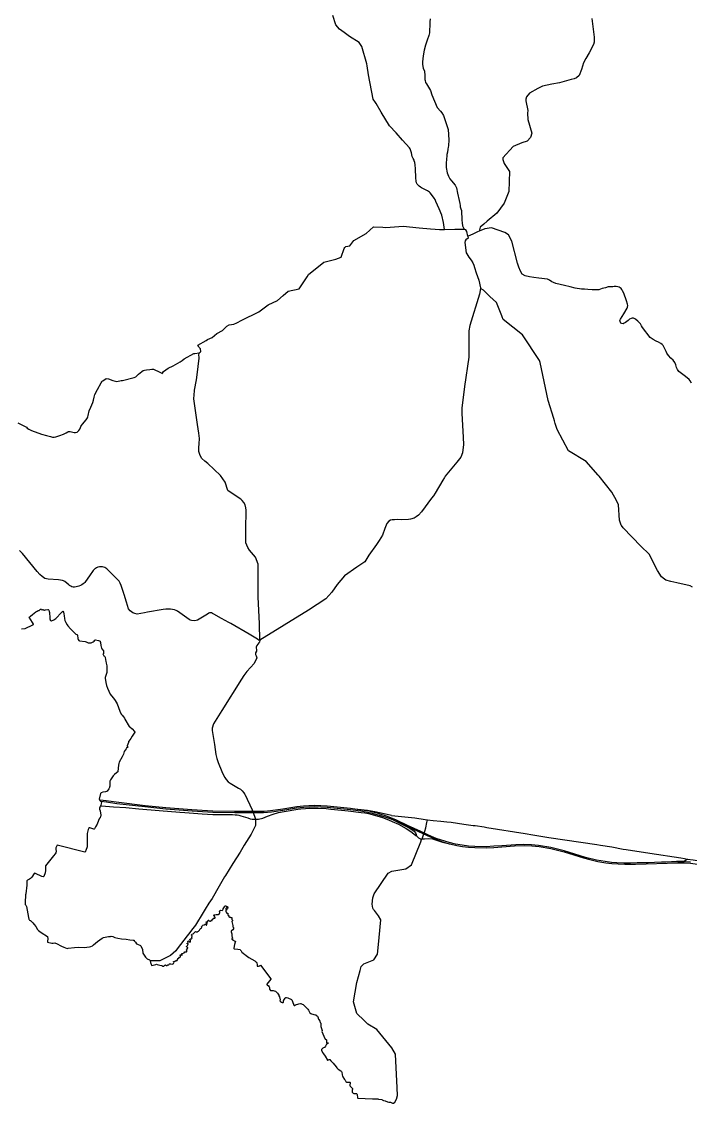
# Model space of a CAD drawing. Extents: x 0 to 452, y 0 to 685.
# Drawn here: x 90.6 to 174.3, y 123.3 to 258.5 of the extents above; entities that cross this region are included whole.
import ezdxf

# ---------------------------------------------------------------- set-up
doc = ezdxf.new("R2010")
doc.units = 0
doc.layers.get('0').update_dxf_attribs({"linetype": 'CONTINUOUS'})

msp = doc.modelspace()

# ---------------------------------------------------------------- linework, layer by layer
at = {"color": 2}
for points in [[(142.237795, 236.466944), (141.913681, 236.924453), (141.751623, 237.115174), (141.646893, 237.212187), (141.408768, 237.399601), (140.923698, 237.61678), (140.653602, 237.755686), (140.522413, 237.825139), (140.37579, 237.946406), (140.230269, 238.100746), (140.120026, 238.231936), (140.047266, 238.364227), (139.97671, 238.607864), (139.952457, 239.016866), (139.917179, 240.11158), (139.874184, 240.626415), (139.806936, 240.939505), (139.737483, 241.125816), (139.717639, 241.202986), (139.606293, 241.408038), (139.507075, 241.656085), (139.391319, 242.113594), (139.287691, 242.503854), (139.241389, 242.631736), (139.173038, 242.766232), (138.270148, 243.729757), (137.491832, 244.617213), (136.648472, 245.521207), (135.607778, 247.211232), (134.994826, 248.301537), (134.911042, 248.415087), (134.595747, 248.836215), (134.013663, 251.898767), (133.850504, 252.995686), (133.814123, 253.244835), (133.170304, 255.402292), (132.847292, 255.912717), (131.666588, 256.678906), (130.97316, 257.178307), (130.409818, 257.584002), (129.925851, 258.141832), (129.560946, 259.312613)], [(141.749418, 258.879357), (141.711936, 258.491302), (141.692092, 258.101042), (141.664531, 257.435174), (141.649097, 257.124288), (141.562005, 256.805686), (141.355851, 256.199349), (141.168437, 255.593012), (141.005278, 254.977856), (140.874088, 254.259071), (140.813455, 253.88204), (140.795816, 253.520443), (140.763845, 253.179792), (140.876293, 252.73441), (141.032838, 252.319896), (141.074731, 251.802856), (141.08355, 251.281406), (141.104497, 251.155729), (141.151901, 250.928628), (141.261042, 250.737908), (141.390026, 250.533958)], [(161.976814, 258.924557), (162.276675, 256.590712), (162.251319, 255.947995), (162.171944, 255.662465), (161.631754, 254.633898), (161.222752, 253.901884), (160.943837, 253.390356), (160.673741, 252.550304), (160.377187, 251.806163), (160.068507, 251.521736), (159.735573, 251.365191), (159.368463, 251.278099), (157.934201, 250.866892), (156.978394, 250.729088), (155.812023, 250.468915), (155.21671, 250.176771), (154.179323, 249.592482), (153.805599, 249.138281)], [(141.390026, 250.533958), (141.780287, 249.916597), (141.955573, 249.363177)], [(141.955573, 249.363177), (142.610417, 247.807648), (143.043672, 247.32809), (143.18809, 247.126345), (143.408576, 246.81546), (143.756944, 245.77697), (143.974123, 245.03283), (144.066727, 243.738576), (144.023733, 243.002153), (144.004991, 242.838993), (143.953177, 242.607482), (143.912387, 242.219427), (143.835217, 241.93059), (143.810963, 241.702387), (143.781198, 241.395912), (143.740408, 240.814931), (143.759149, 240.281354), (143.850651, 239.629818), (144.028143, 239.196562), (144.183585, 238.883472), (144.416198, 238.622196), (144.881424, 238.069878), (145.014818, 237.760095), (145.177977, 237.073281)], [(153.805599, 249.138281), (153.71079, 248.830703), (153.698663, 248.644392), (153.944505, 247.407465)], [(153.944505, 247.407465), (153.926866, 247.09217), (153.976476, 246.278576), (154.450521, 244.59296), (154.288463, 244.040642), (153.86954, 243.608489), (153.218004, 243.385799), (152.143134, 242.906241)], [(152.143134, 242.906241), (150.824627, 241.501745), (150.826832, 241.279054), (151.01645, 240.788472)], [(151.01645, 240.788472), (151.677908, 239.805104), (151.60184, 237.315816), (151.010937, 235.833047), (150.090408, 234.574071), (148.882144, 233.573064)], [(145.177977, 237.073281), (145.3698, 236.158264), (145.449175, 235.77572), (145.480043, 235.550825), (145.486658, 235.449401), (145.505399, 235.376641), (145.53296, 235.274114), (145.590287, 235.126389), (145.676276, 234.933463)], [(143.529844, 232.548906), (143.42842, 233.406597), (143.183681, 234.317205), (142.856259, 235.125287), (142.463793, 236.045816), (142.346936, 236.299375), (142.237795, 236.466944)], [(145.676276, 234.933463), (145.671866, 234.901493), (145.710451, 233.693229), (145.725886, 233.36691), (145.800851, 233.000903), (146.010312, 232.569852)], [(115.737569, 219.937101), (116.308629, 220.453038), (116.611797, 220.611788), (116.894019, 220.686753), (117.186163, 220.715417), (117.543351, 220.85763), (118.18717, 221.210408), (120.311554, 222.262127), (121.473516, 223.115408), (122.63658, 223.657804), (123.342136, 224.304931), (123.953984, 224.819766), (125.349662, 225.130651), (126.36941, 226.61342), (126.512726, 226.913281), (128.449696, 228.463299), (129.941285, 228.849149), (130.609358, 229.089479), (130.988594, 230.178681), (131.062457, 230.312075), (131.171597, 230.409088), (131.701866, 230.511614), (132.192448, 231.154332), (133.721519, 232.028559), (134.650868, 232.88184), (135.833776, 232.822309), (136.201988, 232.80467), (138.371571, 232.95901), (140.365868, 232.733012), (141.790208, 232.629384), (142.350243, 232.598516), (142.926814, 232.548906), (143.529844, 232.548906)], [(143.529844, 232.548906), (144.836224, 232.604028), (146.010312, 232.569852)], [(148.882144, 233.573064), (148.433455, 233.201545), (148.007917, 232.848767), (147.862396, 232.325113)], [(151.534592, 231.889653), (151.08921, 232.150929), (149.393672, 232.757266), (148.565747, 232.618359), (147.862396, 232.325113)], [(146.097405, 232.556623), (146.010312, 232.569852)], [(146.454592, 231.707752), (146.504201, 231.481753), (146.214262, 231.274496), (146.099609, 231.117951), (146.083073, 230.925026), (146.263872, 229.636285), (146.333325, 229.501788), (146.579167, 229.069635), (146.873516, 228.700321), (147.064236, 228.39605), (147.208655, 228.069731)], [(146.454592, 231.707752), (146.312379, 232.293142), (146.215365, 232.519141), (146.097405, 232.556623)], [(147.862396, 232.325113), (147.674983, 232.271094), (147.164557, 232.01533), (146.686102, 231.802561), (146.454592, 231.707752)], [(174.440894, 213.324722), (174.283247, 213.619071), (174.159774, 213.807587), (173.674705, 214.173594), (172.867726, 214.792057), (172.767405, 214.901198), (172.673698, 215.043412), (172.568967, 215.309097), (172.469748, 215.635417), (172.360608, 215.913229), (172.131302, 216.202066), (171.857899, 216.469957), (171.57237, 216.774227), (171.362908, 217.085113), (171.249358, 217.304496), (171.026667, 217.791771), (170.871224, 218.03651), (170.756571, 218.165495), (170.61546, 218.275738), (170.316701, 218.457639), (170.026762, 218.585521), (169.637604, 218.800495), (169.279314, 219.063976), (168.284922, 220.292083), (168.169167, 220.521389), (168.041285, 220.733056), (167.700634, 221.085833), (167.468021, 221.286476), (167.32691, 221.382387), (167.171467, 221.45625), (167.030356, 221.461762), (166.874913, 221.426484), (166.688602, 221.316241), (166.494575, 221.169618), (166.336927, 221.040634), (166.17046, 220.903932), (166.030451, 220.824557), (165.897057, 220.769436), (165.728386, 220.78928), (165.609323, 220.849913), (165.548689, 220.929288), (165.491363, 221.038429), (165.488056, 221.145364), (165.509002, 221.240174), (165.546484, 221.353724), (165.956588, 221.989826), (166.389844, 222.709713), (166.430634, 222.842005), (166.452682, 223.027213), (166.431736, 223.220139), (166.310469, 223.641267), (165.984149, 224.580538), (165.819887, 224.882604), (165.736102, 225.034739), (165.628064, 225.172543), (165.522231, 225.256328), (165.391042, 225.342318), (165.238906, 225.397439), (165.023932, 225.412873), (164.772578, 225.405156), (164.603906, 225.396337), (164.02072, 225.364366), (163.658021, 225.260738), (163.264453, 225.149392), (162.849939, 225.020408), (162.427708, 224.98513), (161.991146, 225.006076), (161.461979, 225.028125), (161.029826, 225.07112), (160.675946, 225.088759), (159.888811, 225.199002), (159.235069, 225.364366), (158.551562, 225.528628), (157.446927, 225.804236), (157.190061, 225.907864), (156.97178, 225.997162), (156.64987, 226.222057), (156.399618, 226.354349), (155.323646, 226.478924), (154.729436, 226.564913), (154.147352, 226.607908), (153.628108, 226.742405), (153.267613, 226.97612), (153.021771, 227.327795), (152.825538, 227.821684), (152.675608, 228.349748), (151.940287, 231.087083), (151.534592, 231.889653)], [(147.208655, 228.069731), (147.291337, 227.804045), (147.503004, 227.127153), (147.844757, 226.217648), (148.03658, 225.251918), (148.023351, 225.159314), (147.927439, 224.452656), (146.702639, 220.554462), (146.586884, 219.879774), (146.586884, 217.422457), (146.563733, 216.585712), (146.027951, 212.935564), (145.695018, 210.229097), (145.695018, 209.407787), (145.725886, 208.944766), (145.733602, 208.824601), (145.881328, 206.562413), (145.917708, 205.66283), (145.787622, 204.632057), (145.556111, 204.105095), (145.075451, 203.446944), (143.618038, 201.718333), (143.515512, 201.555174), (143.307153, 201.222239), (142.365677, 199.574106), (142.145191, 199.261016), (141.88612, 198.953437), (140.65691, 197.268924), (140.269957, 196.853307), (140.005373, 196.639436), (139.726458, 196.470764), (139.297613, 196.345087), (139.049566, 196.307604), (138.161007, 196.271224), (137.704601, 196.275634), (137.264731, 196.25579)], [(165.537665, 195.837969), (165.441754, 196.224922), (165.30395, 198.111181), (165.072439, 198.66901), (164.451771, 199.715217), (162.866476, 201.716128), (162.769462, 201.825269), (161.239288, 203.537344), (159.030018, 204.855851), (157.63434, 207.529245), (157.392908, 208.31197), (157.292587, 208.63829), (157.2077, 208.913898), (156.510963, 211.172778), (155.484601, 215.901102), (155.425069, 216.1723), (153.294071, 219.389193), (150.890773, 221.288681), (150.758481, 221.618307), (150.712179, 221.734062), (150.043004, 223.399835), (149.637309, 223.809939), (149.217283, 224.172639), (148.410304, 224.970799), (148.023351, 225.159314)], [(112.658481, 218.068481), (113.70579, 218.67592), (113.877769, 218.774037), (114.467569, 219.061771), (115.068394, 219.536918), (115.737569, 219.937101)], [(112.819436, 217.114878), (112.972674, 217.226224), (113.035512, 217.308906), (112.990312, 217.640738), (112.842587, 217.811614), (112.797387, 217.874453), (112.735651, 217.960443), (112.658481, 218.068481)], [(108.396484, 214.795364), (108.970851, 215.190035), (109.590417, 215.497613), (110.451415, 216.004731), (110.708281, 216.177812), (110.965148, 216.363021), (112.180026, 217.054245), (112.312318, 217.058655), (112.819436, 217.114878)], [(112.263811, 212.365607), (112.24066, 212.471441), (112.520677, 213.735929), (112.634227, 214.70717), (112.714705, 215.401701), (112.83487, 216.474366), (112.837075, 216.625399), (112.805104, 216.788559), (112.819436, 217.114878)], [(101.182179, 213.914523), (101.496372, 213.870425), (102.03546, 213.680807), (102.558012, 213.541901), (103.098203, 213.649939), (103.230495, 213.663168), (104.696727, 214.025868), (104.89737, 214.120677), (105.250148, 214.460226), (105.644818, 214.78434), (105.816797, 214.91112), (106.002005, 214.980573), (106.247847, 215.010338), (106.683307, 215.06105), (106.917023, 215.096328), (107.106641, 215.081996), (107.911415, 214.70717), (108.150643, 214.583698), (108.239939, 214.538498)], [(90.13362, 208.36158), (90.743264, 208.095894), (91.144549, 207.891944), (91.225026, 207.821389), (91.335269, 207.725477), (91.546936, 207.575547), (91.690252, 207.482943), (91.853412, 207.416797), (93.114592, 206.97803), (93.750694, 206.813767), (94.073707, 206.714549), (94.22474, 206.663837), (94.477196, 206.564618), (94.691068, 206.57895), (94.904939, 206.626354), (95.403238, 206.789514), (95.869566, 206.959288), (96.042648, 207.032049), (96.185963, 207.12796), (96.391016, 207.25033), (96.503463, 207.278993), (96.596068, 207.287812), (96.694184, 207.2823), (96.854037, 207.247023), (97.052474, 207.201823), (97.196893, 207.183082), (97.362257, 207.17316), (97.55408, 207.227179), (97.685269, 207.319783), (97.732674, 207.374905), (97.774566, 207.422309), (97.902448, 207.598698), (97.934418, 207.684687), (98.043559, 207.908481), (98.129549, 208.058412), (98.238689, 208.196215), (98.711632, 208.748533), (98.800929, 208.88303), (98.871484, 209.020833), (98.910069, 209.145408), (98.947552, 209.276597), (99.06, 209.8675), (99.26395, 210.34375), (99.519713, 210.934653), (99.625547, 211.200338), (99.692795, 211.570755), (99.746814, 211.747144), (99.801936, 211.900382), (100.13046, 212.536484), (100.582457, 213.387561), (100.670651, 213.507726), (100.715851, 213.571667), (100.791918, 213.642222), (101.182179, 213.914523)], [(108.150643, 214.583698), (108.306085, 214.688429), (108.396484, 214.795364)], [(120.443845, 181.219739), (120.386519, 183.236085), (120.233281, 186.605113), (120.231076, 187.905981), (120.225564, 190.691823), (119.880504, 191.584792), (119.644583, 191.871424), (119.154002, 192.475556), (118.929106, 192.789748), (118.783585, 193.067561), (118.693186, 193.378446), (118.677752, 193.654054), (118.695391, 195.001224), (118.696493, 195.061857), (118.729566, 197.447517), (118.697595, 197.765017), (118.610504, 198.145356), (118.446241, 198.424271), (118.237882, 198.66901), (118.135356, 198.763819), (118.042752, 198.838785), (116.453047, 199.855226), (116.438715, 199.899323), (116.096962, 200.943325), (115.525903, 201.791094), (113.917457, 203.278273), (113.534913, 203.59026), (113.172213, 203.933116), (112.958342, 204.290304), (112.788568, 204.784193), (112.78967, 205.30013), (112.848099, 205.751024), (112.874557, 206.419097), (112.801797, 207.075043), (112.616588, 208.178576), (112.160182, 211.365703), (112.263811, 212.365607)], [(137.00566, 196.237049), (136.790686, 196.189644), (136.580122, 196.072787), (136.315538, 195.772925), (136.052057, 195.152257), (135.765425, 194.323229), (135.344297, 193.658463), (135.029002, 193.160165), (134.083116, 191.819609), (133.556155, 191.020347), (132.548533, 190.346762), (131.01395, 189.237717), (130.083498, 188.152925), (129.448498, 187.191606), (128.672387, 186.370295), (126.502804, 184.94375), (120.443845, 181.219739)], [(137.264731, 196.25579), (137.00566, 196.237049)], [(165.620347, 195.598741), (165.537665, 195.837969)], [(174.559957, 187.824401), (174.256788, 187.995278), (172.587708, 188.370104), (171.831441, 188.527752), (171.21408, 188.711857), (171.076276, 188.829818), (170.694835, 189.132986), (170.187717, 189.9102), (169.147023, 191.938672), (168.109636, 192.960625), (165.895955, 195.231632), (165.668854, 195.533698), (165.620347, 195.598741)], [(114.524896, 184.552387), (114.367248, 184.625148), (114.200781, 184.614123), (114.134636, 184.604201), (114.048646, 184.563412), (113.866745, 184.476319), (113.255998, 184.06842), (112.633125, 183.70572), (112.483194, 183.648394), (112.306806, 183.613116), (111.865833, 183.657213), (111.712595, 183.721155), (111.603455, 183.782891), (110.147144, 184.820278), (109.955321, 184.930521), (109.738143, 185.014306), (109.26079, 185.103602), (108.960929, 185.103602), (108.650043, 185.09809), (108.313802, 185.06171), (106.381241, 184.70342), (106.017439, 184.614123), (105.070451, 184.445451), (104.805868, 184.532543), (104.54349, 184.625148), (104.359384, 184.740903), (104.209453, 184.86658), (104.004401, 185.139982), (103.734306, 185.957986), (103.439957, 186.924818), (103.413498, 187.008602), (103.401372, 187.04829), (103.323099, 187.294132), (103.077257, 188.060321), (102.974731, 188.345851), (102.82921, 188.602717), (102.047587, 189.38434), (101.275886, 190.122969), (101.021224, 190.278412), (100.744514, 190.364401), (100.571432, 190.372118), (100.386224, 190.365503), (100.177865, 190.312587), (99.998168, 190.25526), (99.862569, 190.184705), (99.77217, 190.109739), (99.591372, 189.934453), (99.104097, 189.242127), (98.603594, 188.522239), (98.526424, 188.420816), (98.454766, 188.338134), (98.323576, 188.23671), (98.138368, 188.127569), (97.974106, 188.049297), (97.802127, 187.974332), (97.444939, 187.864088), (97.246502, 187.843142), (97.088854, 187.843142), (96.915773, 187.876215), (96.76474, 187.95559), (96.626936, 188.033863), (96.514488, 188.139696), (96.274158, 188.338134), (96.038238, 188.525547), (95.876181, 188.608229), (95.725148, 188.666658), (95.221337, 188.735009), (93.925981, 188.838637), (93.546745, 188.903681), (93.178533, 189.15283), (92.883082, 189.435052), (92.589835, 189.809878), (90.728932, 192.059939), (90.36513, 192.40059)], [(114.688056, 184.453168), (114.524896, 184.552387)], [(120.443845, 181.219739), (120.341319, 181.17895), (120.146189, 181.331085), (119.091163, 181.942934), (116.791493, 183.275773), (116.561085, 183.419088), (115.611893, 183.932821), (114.688056, 184.453168)], [(120.443845, 181.219739), (120.396441, 180.978307), (120.282891, 180.854835), (120.05579, 180.529618)], [(120.002873, 179.99053), (120.002873, 179.890208), (120.001771, 179.83178), (119.876094, 179.609088), (119.871684, 179.400729), (119.979722, 179.26072)], [(120.05579, 180.529618), (119.977518, 180.345512), (119.970903, 180.30362), (119.960981, 180.238576)], [(119.960981, 180.238576), (120.002873, 179.99053)], [(119.979722, 179.26072), (120.056893, 178.981806), (119.726163, 178.293889), (118.797917, 177.300599), (118.437422, 176.791276), (118.115512, 176.316128), (115.690165, 172.435573), (114.627422, 170.735625), (114.471979, 170.193229), (114.471979, 169.920929), (114.748689, 168.14822), (114.931693, 166.921215), (115.063984, 166.407482), (115.215018, 165.923516), (115.664809, 164.801241), (115.88309, 164.340425), (116.045148, 164.026232), (116.205, 163.799132), (116.44974, 163.513602), (116.720937, 163.323984), (117.773759, 162.72316), (117.995347, 162.563307), (118.225755, 162.376996), (118.421988, 162.11572), (118.51349, 161.996658), (118.557587, 161.937127), (119.472604, 160.002361)], [(100.632066, 160.517196), (102.109323, 160.392621), (103.683594, 160.269149), (105.289835, 160.136857), (107.849679, 159.908655), (110.420547, 159.692578), (111.057752, 159.649583), (113.208594, 159.482014), (114.546944, 159.413663), (114.798299, 159.418073), (115.546849, 159.411458), (116.577622, 159.408151), (117.00316, 159.411458), (117.346016, 159.392717), (117.574219, 159.365156), (117.806832, 159.327674), (118.050469, 159.249401), (118.921389, 158.978203), (119.205816, 158.891111), (119.481424, 158.840399), (119.880504, 158.813941), (120.272969, 158.832682), (120.790009, 158.955052), (121.397448, 159.196484), (122.094184, 159.470989), (122.746823, 159.658403), (123.479939, 159.792899), (125.186502, 160.0652), (125.542587, 160.114809), (126.145616, 160.182057), (126.581076, 160.206311), (126.840148, 160.217335), (127.733116, 160.21072), (128.723099, 160.152292), (129.291953, 160.093863), (130.65125, 159.949444), (131.473663, 159.863455), (133.126207, 159.682656), (133.564974, 159.622023), (134.012561, 159.531623), (134.789774, 159.328776), (135.788576, 159.021198), (136.541537, 158.742283), (136.99684, 158.54605), (137.777361, 158.19217), (138.753012, 157.656389), (139.06941, 157.464566), (139.477309, 157.180139), (139.93592, 156.805312), (140.01309, 156.739167), (140.278776, 156.506554), (140.511389, 156.36875), (140.664627, 156.302604)], [(119.472604, 160.002361), (119.816562, 159.091753)], [(136.910851, 159.306727), (135.97599, 159.50737), (134.833872, 159.733368), (133.914444, 159.911962), (132.319227, 160.096068)], [(119.880504, 158.813941), (119.867274, 158.043342), (119.363463, 156.95855), (118.482622, 155.566181), (117.947943, 154.719514), (117.058281, 153.284149), (116.120113, 151.770512), (116.021997, 151.612864), (115.353924, 150.474054), (114.448828, 148.930651), (114.061875, 148.309982), (113.573498, 147.581276), (113.344193, 147.173377), (112.367439, 145.579262), (111.884575, 144.947569), (111.680625, 144.680781), (111.333359, 144.225477), (110.495512, 143.15612), (110.088715, 142.617031), (109.899097, 142.364575), (109.255278, 141.806745), (108.604844, 141.45066), (107.907005, 141.12434), (106.715278, 141.108906)], [(119.816562, 159.091753), (119.880504, 158.813941)], [(136.910851, 159.306727), (139.824575, 158.988125), (141.119931, 158.78197), (141.403255, 158.742283)], [(137.097162, 158.730156), (138.345113, 158.101771), (139.122326, 157.737969), (139.439826, 157.55717), (139.728663, 157.341094), (139.897335, 157.110686), (139.967891, 156.896814), (140.01309, 156.739167)], [(141.057092, 157.346606), (141.180564, 157.729149), (141.313958, 158.410451), (141.403255, 158.742283)], [(141.403255, 158.742283), (142.135269, 158.665113), (143.058004, 158.587943), (143.815373, 158.510773), (144.352257, 158.455651), (145.934245, 158.224141), (147.111641, 158.045547), (147.367405, 158.03783), (148.515035, 157.851519)], [(140.846528, 156.73145), (141.057092, 157.346606)], [(148.515035, 157.851519), (148.836944, 157.800807), (153.623698, 157.045642), (154.578403, 156.88579), (156.600261, 156.549549), (162.580946, 155.646658), (163.059401, 155.577205), (164.452873, 155.354514), (165.900365, 155.080009), (166.266372, 155.022682), (169.217578, 154.571788), (173.113568, 154.002934), (173.575486, 153.898203), (173.942595, 153.841979), (174.632717, 153.740556), (175.947917, 153.553142), (180.589149, 152.843177), (180.858143, 152.769314), (181.342109, 152.731832)], [(137.144566, 123.31678), (137.304418, 123.440252), (137.528212, 123.808463), (137.661606, 124.289123), (137.610894, 125.247135), (137.390408, 129.444088), (136.963768, 130.238941), (135.06428, 132.544123), (133.959644, 133.183533), (133.47237, 133.644349), (132.545226, 134.520781), (132.15717, 135.974887), (132.545226, 138.396927), (132.988403, 139.93151), (133.126207, 140.41217), (133.437092, 140.741797), (134.696068, 141.265451), (135.161293, 141.962187), (135.268229, 143.143993), (135.347604, 144.030347), (135.549349, 146.264974), (135.278151, 146.729097), (134.757804, 147.431345), (134.6652, 147.557023), (134.560469, 147.698134), (134.50204, 148.221788), (134.580312, 149.016641), (134.715912, 149.500607), (136.498542, 152.059349), (136.963768, 152.330547), (138.707812, 152.620486), (139.385807, 153.105556), (140.585252, 155.999436), (140.664627, 156.302604)], [(140.664627, 156.302604), (140.723056, 156.383082), (140.846528, 156.73145)], [(140.723056, 156.383082), (141.046068, 156.369852), (141.556493, 156.418359), (142.048177, 156.370955), (142.79342, 156.106371), (143.272977, 155.966363), (144.358872, 155.703984)], [(173.942595, 153.841979), (173.759592, 153.684332), (173.568872, 153.576293), (172.55684, 153.544323), (171.249358, 153.459436)]]:
    msp.add_lwpolyline(points, dxfattribs=at)
at = {"color": 7}
for points in [[(90.616484, 182.624236), (91.04974, 182.655104), (92.028698, 183.108203), (92.100356, 183.164427), (92.11579, 183.20191), (92.00224, 183.411371), (91.549141, 184.099288), (91.668203, 184.140078), (91.754193, 184.197405), (91.966962, 184.403559), (92.402422, 184.7398), (92.554557, 184.841224), (92.708898, 184.913984), (92.803707, 184.922804), (92.865443, 184.958082), (92.944818, 185.044071), (92.999939, 185.081554), (93.088134, 185.093681), (93.116797, 185.077144), (93.139948, 185.008793), (93.178533, 184.997769), (93.293186, 185.039662), (93.314132, 184.993359), (93.338386, 184.979028), (93.414453, 184.997769), (93.445321, 184.971311), (93.494931, 184.97572), (93.601866, 185.019818), (93.919366, 185.041866), (93.965668, 185.029739), (94.014175, 184.968003), (94.072604, 184.78941), (94.096858, 184.665937), (94.14316, 184.013299), (94.142057, 183.844627), (94.156389, 183.798325), (94.186155, 183.776276), (94.203793, 183.701311), (94.25671, 183.661623), (94.307422, 183.639575), (94.355929, 183.643984), (94.654687, 183.769662), (94.885095, 183.910773), (95.039436, 184.03645), (95.483715, 184.543568), (95.737274, 184.788307), (95.794601, 184.814766)], [(95.794601, 184.814766), (95.845312, 184.710035), (95.909254, 184.514905), (95.961068, 184.259141), (96.00737, 183.91408), (96.051467, 183.67816), (96.151788, 183.435625), (96.342509, 183.107101), (96.426293, 182.985833), (96.75592, 182.608802), (97.4273, 181.944037), (97.561797, 181.905451), (97.582743, 181.888915), (97.600382, 181.840408), (97.648889, 181.428099), (97.688576, 181.298012), (97.762439, 181.17895), (97.796615, 181.152491), (97.851736, 181.132648), (98.589262, 181.0202), (98.702812, 180.988229), (98.944245, 180.879088), (99.313559, 180.886806), (99.430417, 180.914366), (99.595781, 180.998151), (99.688386, 181.077526), (99.798629, 181.20651), (99.851545, 181.242891), (99.879106, 181.2473), (100.262752, 181.172335), (100.358663, 181.13375), (100.434731, 181.072014), (100.462292, 181.029019), (100.501979, 180.89783), (100.542769, 180.559384), (100.579149, 180.381892), (100.629861, 180.227552), (100.677266, 180.14487), (100.870191, 179.892413), (100.88783, 179.621215), (100.880113, 179.547352), (100.852552, 179.491128), (100.80625, 179.450338), (100.808455, 179.416163), (100.927518, 179.259618), (100.983741, 179.202292), (101.052092, 179.18355), (101.08737, 179.090946), (101.11934, 178.743681), (101.170052, 178.565087), (101.202023, 178.31263), (101.288012, 178.009462), (101.305651, 177.802205), (101.2825, 177.517778), (101.280295, 177.167205), (101.135877, 176.662292), (101.073038, 176.541024), (101.068629, 176.457239), (101.174462, 175.919253), (101.258247, 175.560963), (101.365182, 175.207083), (101.523932, 174.834462), (101.720165, 174.476172), (101.884427, 174.231432), (102.120347, 173.939288), (102.313273, 173.660373), (102.560217, 173.230425), (102.9152, 172.322023), (103.093793, 171.963732), (103.1875, 171.827031), (103.374913, 171.619774), (103.484054, 171.444488), (103.519332, 171.324323), (104.0948, 170.423637), (104.149922, 170.361901), (104.438759, 170.141415), (104.747439, 169.793047), (104.77941, 169.74013), (104.775, 169.696033), (104.467422, 169.190017), (104.285521, 168.924332), (104.019835, 168.573759), (103.996684, 168.523047), (103.987865, 168.405087), (103.843446, 167.988368), (103.848958, 167.940963), (103.933845, 167.892457), (103.906285, 167.850564), (103.764071, 167.724887), (103.688004, 167.632283), (103.470825, 167.287222), (103.352865, 166.947674), (103.212856, 166.633481), (102.849054, 165.952179), (102.786215, 165.787917), (102.733299, 165.560816), (102.67046, 164.774783), (102.652821, 164.736198), (102.476432, 164.620443), (102.235, 164.4198), (102.077352, 164.245616), (101.734497, 163.738498), (101.67717, 163.59408), (101.676068, 163.519114), (101.672761, 163.397847), (101.660634, 163.376901), (101.655122, 163.319575), (101.670556, 163.295321), (101.642995, 162.972309), (101.611024, 162.837812), (101.602205, 162.804739), (101.525035, 162.628351), (101.308958, 162.327387), (101.253837, 162.277778), (101.105009, 162.23809), (100.768768, 162.191788), (100.596788, 162.133359), (100.542769, 162.092569), (100.504184, 162.022014), (100.345434, 161.317561), (100.355356, 161.228264), (100.404965, 161.157708), (100.542769, 161.04526), (100.597891, 160.980217), (100.618837, 160.89533), (100.540564, 160.580035), (100.476623, 160.457665), (100.400556, 160.312144), (100.378507, 160.234974), (100.381814, 160.100477), (100.442448, 159.887708), (100.550486, 159.336493), (100.548281, 159.251606), (100.483238, 159.166719), (100.435833, 159.002457), (100.379609, 158.94513), (100.25283, 158.673932), (100.065417, 158.188863), (99.874696, 157.880182), (99.730278, 157.604575), (99.706024, 157.584731), (99.646493, 157.583628), (99.164731, 157.726944), (99.080946, 157.740174), (99.042361, 157.733559), (99.018108, 157.712613), (98.944245, 157.548351), (98.894636, 157.374167), (98.827387, 157.024696), (98.807543, 156.828463), (98.807543, 156.581519), (98.845026, 156.196771), (98.843924, 155.77013), (98.809748, 155.387587), (98.784393, 155.263012), (98.709427, 155.02158), (98.580443, 154.720616), (98.561701, 154.700773), (98.533038, 154.694158), (95.082431, 155.581614), (95.063689, 155.563976), (94.920373, 155.233246), (94.908247, 155.108672), (94.935807, 154.754792), (94.912656, 154.641241), (94.836588, 154.513359), (94.600668, 154.241059), (93.610686, 153.001927), (93.600764, 152.964444), (93.595252, 152.628203), (93.611788, 152.479375), (93.609583, 152.412127), (93.552257, 152.108958), (93.406736, 151.665781), (93.373663, 151.613967), (93.171918, 151.661371), (92.359427, 152.047222), (92.246979, 152.060451), (92.198472, 152.039505), (91.885382, 151.594123), (91.732144, 151.418837), (91.604262, 151.309696), (91.342986, 151.185121), (91.307708, 151.152049), (91.294479, 151.101337), (91.292274, 150.593116), (91.164393, 149.476354), (91.1225, 149.363906), (91.101554, 149.202951), (91.057457, 148.567951), (91.0773, 148.215174), (91.069583, 148.15895)], [(91.069583, 148.15895), (91.152266, 148.069653), (91.216207, 147.893264), (91.335269, 147.455599), (91.405825, 147.011319), (91.482995, 146.543889), (91.537014, 146.33553), (91.551345, 146.278203), (91.624106, 146.219774), (91.682535, 146.175677), (91.72112, 146.151424), (91.818134, 146.064332), (92.030903, 145.875816), (92.210599, 145.667457), (92.389193, 145.424922), (92.603064, 145.05671), (92.733151, 144.90678), (93.067187, 144.678576), (93.846606, 144.148307), (93.875269, 144.118542), (93.885191, 143.893646), (93.871962, 143.521024)], [(93.871962, 143.521024), (93.868655, 143.441649), (94.42428, 143.329201), (94.591849, 143.320382), (94.790287, 143.357864), (94.865252, 143.343533), (94.96888, 143.304948), (95.609393, 142.959887), (95.915868, 142.826493), (96.341406, 142.680972), (96.443932, 142.691996), (97.249809, 142.794523), (97.729366, 142.830903), (98.442639, 142.803342), (98.781085, 142.811059), (99.112917, 142.860668), (99.273872, 142.909175), (99.500972, 143.015009), (99.631059, 143.107613), (100.112821, 143.552995), (100.714748, 143.94546), (100.874601, 144.024835), (101.270373, 144.126259), (101.47763, 144.158229), (101.752136, 144.180278), (101.841432, 144.186892), (102.017821, 144.162639), (102.297838, 144.057908), (102.656129, 143.946562), (103.109227, 143.8727), (103.688004, 143.829705), (104.166458, 143.747023), (104.596406, 143.70072), (104.709957, 143.698516), (104.709957, 143.610321), (104.732005, 143.568429), (104.874219, 143.439444), (104.987769, 143.26526), (105.110139, 143.194705), (105.494887, 143.017213), (105.53237, 142.977526), (105.738524, 142.548681), (105.760573, 142.479227), (105.777109, 142.119835), (105.789236, 142.071328), (106.035078, 141.697604), (106.144219, 141.560903), (106.347066, 141.36026), (106.621571, 141.234583), (106.668976, 141.20151), (106.714175, 141.112213), (106.763785, 140.895035), (106.87954, 140.592969), (106.911511, 140.548871), (106.936866, 140.540052), (107.416424, 140.645885), (107.51454, 140.683368), (107.589505, 140.672344), (107.9048, 140.569818), (108.167179, 140.524618), (108.311597, 140.44855), (108.38105, 140.44855), (108.431762, 140.460677), (108.533186, 140.559896), (108.591615, 140.599583), (108.632405, 140.608403), (108.762491, 140.542257), (108.795564, 140.546667), (108.912422, 140.606198), (108.945495, 140.612812), (109.003924, 140.601788), (109.025972, 140.61171), (109.075582, 140.715338), (109.109757, 140.748412), (109.184722, 140.735182), (109.272917, 140.764948), (109.526476, 140.719748), (109.588212, 140.742899), (109.625694, 140.783689), (109.667587, 140.904957), (109.647743, 141.025121), (109.754679, 141.04717), (109.929965, 141.144184), (110.053438, 141.135364), (110.071076, 141.150799), (110.09974, 141.241198), (110.158168, 141.274271), (110.169193, 141.40546), (110.180217, 141.426406), (110.273924, 141.452864), (110.362118, 141.579644), (110.473463, 141.599488), (110.504332, 141.647995), (110.505434, 141.724062), (110.465747, 141.832101), (110.469054, 141.875095), (110.484488, 141.88612), (110.53079, 141.880607), (110.661979, 141.827691), (110.700564, 141.842023), (110.704974, 141.867378), (110.668594, 142.007387), (110.667491, 142.053689), (110.76671, 142.045972), (110.978377, 142.134167), (111.039011, 142.232283), (111.262804, 142.260946), (111.298082, 142.291814), (111.306901, 142.316068), (111.299184, 142.356857), (111.225321, 142.463793), (111.235243, 142.495764), (111.322335, 142.549783), (111.335564, 142.569627), (111.347691, 142.660026), (111.40612, 142.706328), (111.408325, 142.744913), (111.388481, 142.795625), (111.354306, 142.828698), (111.250677, 142.854054), (111.234141, 142.878307), (111.235243, 142.908073), (111.249575, 142.931224), (111.367535, 143.017213), (111.431476, 143.108715), (111.462344, 143.200217), (111.4425, 143.232187), (111.316823, 143.264158), (111.317925, 143.308255), (111.337769, 143.331406), (111.434783, 143.34684), (111.450217, 143.373299), (111.428168, 143.522127), (111.436988, 143.552995), (111.465651, 143.584965), (111.500929, 143.602604), (111.540616, 143.593785), (111.602352, 143.545278), (111.671806, 143.452674), (111.701571, 143.447162), (111.71921, 143.459288), (111.750078, 143.557405), (111.75559, 143.643394), (111.743463, 143.696311), (111.685035, 143.764662), (111.680625, 143.787812), (111.699366, 143.8275), (111.744566, 143.852856), (111.880165, 143.86388), (111.920955, 143.892543), (111.943004, 143.942153), (111.938594, 143.985148), (111.906623, 144.071137), (111.903316, 144.120746), (111.960643, 144.215556), (111.951823, 144.249731), (111.890087, 144.34454), (111.883472, 144.38533), (111.924262, 144.443759), (112.090729, 144.485651), (112.228533, 144.600304), (112.350903, 144.763463), (112.392795, 144.774488), (112.471068, 144.762361), (112.575799, 144.718264), (112.605564, 144.733698), (112.662891, 144.802049), (112.738958, 144.828507), (112.852509, 144.896857), (112.883377, 144.93434), (112.944011, 145.125061), (112.99803, 145.181285), (113.110477, 145.258455), (113.15237, 145.305859), (113.149062, 145.367595), (113.162292, 145.400668), (113.217413, 145.453585), (113.273637, 145.558316), (113.31112, 145.577057), (113.483099, 145.600208), (113.598854, 145.704939), (113.634132, 145.711554), (113.666102, 145.678481), (113.703585, 145.564931), (113.749887, 145.592491), (113.79178, 145.645408), (113.810521, 145.719271), (113.760912, 145.829514), (113.872257, 145.870304), (113.829262, 145.900069), (113.728941, 145.929835), (113.704687, 145.948576), (113.713507, 145.986059), (113.896511, 146.043385), (113.964861, 146.100712), (113.970373, 146.216467), (113.999037, 146.224184), (114.105972, 146.121658), (114.189757, 146.08638), (114.243776, 146.087482), (114.358429, 146.147014), (114.415755, 146.152526), (114.446623, 146.171267), (114.448828, 146.275998), (114.470877, 146.294739), (114.589939, 146.316788), (114.608681, 146.339939), (114.608681, 146.425929), (114.637344, 146.44908), (114.793889, 146.467821), (114.829167, 146.503099), (114.854523, 146.575859), (114.841293, 146.594601), (114.768533, 146.615547), (114.751997, 146.632083), (114.740972, 146.711458), (114.677031, 146.769887), (114.65829, 146.804062), (114.673724, 146.831623), (114.725538, 146.858082), (114.810425, 146.872413), (114.951537, 146.922023), (115.260217, 146.929739), (115.308724, 146.942969), (115.357231, 146.974939), (115.410148, 147.155738), (115.41566, 147.217474), (115.389201, 147.326614), (115.407943, 147.376224), (115.527005, 147.434653), (115.716623, 147.422526), (115.76072, 147.435755), (115.809227, 147.477648), (115.845608, 147.562535), (115.838993, 147.64191), (116.024201, 147.863498)], [(116.024201, 147.863498), (116.028611, 147.920825)], [(116.028611, 147.920825), (116.036328, 147.983663), (116.05066, 148.013429), (116.079323, 148.016736), (116.179644, 147.994687), (116.222639, 147.971537), (116.276658, 147.907595), (116.361545, 147.920825), (116.374774, 147.912005), (116.411155, 147.715773), (116.388004, 147.667266), (116.317448, 147.730104), (116.277761, 147.746641), (116.211615, 147.705851), (116.176337, 147.660651), (116.166415, 147.626476), (116.179644, 147.547101), (116.299809, 147.575764), (116.324062, 147.558125), (116.330677, 147.531667), (116.311936, 147.505208), (116.227049, 147.462213), (116.191771, 147.424731), (116.193976, 147.311181), (116.268941, 147.105026), (116.299809, 147.071953), (116.326268, 147.068646), (116.39572, 147.095104), (116.418872, 147.090694), (116.435408, 147.064236), (116.421076, 146.988168), (116.432101, 146.927535), (116.48171, 146.801857), (116.508168, 146.787526), (116.569905, 146.806267), (116.568802, 146.662951), (116.587543, 146.595703), (116.614002, 146.57145), (116.694479, 146.605625), (116.725347, 146.589088), (116.789288, 146.519635), (116.815747, 146.517431), (116.882995, 146.547196), (116.906146, 146.52625), (116.920477, 146.48546), (116.932604, 146.303559), (117.004262, 146.20875), (117.014184, 146.153628), (116.995443, 146.116146), (116.963472, 146.091892), (116.945833, 146.057717), (117.068203, 145.523038), (117.059384, 145.403976), (117.067101, 145.379722), (117.144271, 145.306962), (117.142066, 145.182387), (117.120018, 145.116241), (117.037335, 145.000486), (116.864254, 144.85276), (116.843307, 144.822995), (116.841102, 144.757951), (116.935912, 144.496675), (116.945833, 144.345642), (116.913863, 144.245321), (116.920477, 144.193507), (116.984418, 144.11303), (116.983316, 144.049088), (117.038438, 143.942153), (116.946936, 143.896953), (116.927092, 143.864982), (116.934809, 143.842934), (117.149783, 143.721667), (117.229158, 143.619141), (117.371372, 143.592682), (117.331684, 143.458186), (117.27105, 143.178168), (117.190573, 142.696406), (117.196085, 142.663333), (117.228056, 142.636875), (117.27546, 142.622543), (117.655799, 142.586163), (117.966684, 142.517812), (118.022908, 142.464896), (118.086849, 142.354653), (118.194887, 142.206927), (118.328281, 142.069123), (118.359149, 142.050382), (118.525616, 141.953368), (118.706415, 141.796823), (119.040451, 141.555391), (119.818768, 141.108906), (119.945547, 141.003073), (119.995156, 140.940234), (120.052483, 140.835503), (120.099887, 140.650295), (120.113116, 140.473906), (120.138472, 140.450755), (120.258637, 140.46178), (120.384314, 140.504774), (120.528733, 140.596276), (121.798733, 138.875382), (121.787708, 138.818056), (121.323585, 138.187465), (121.314766, 138.152187), (121.331302, 138.126832), (121.356658, 138.10809), (121.519818, 137.986823), (121.608012, 137.880989), (121.631163, 137.788385), (121.626754, 137.607587), (121.637778, 137.571207), (121.773377, 137.415764), (121.807552, 137.39592), (122.096389, 137.39151), (122.213247, 137.372769), (122.383021, 137.313238), (122.527439, 137.215121), (122.637682, 137.079523), (122.797535, 136.835885), (122.823993, 136.745486), (122.901163, 136.634141), (122.979436, 136.247187), (122.94967, 136.112691), (122.957387, 136.078516), (123.018021, 136.020087), (123.120547, 135.955043), (123.207639, 135.925278), (123.281502, 135.915356), (123.337726, 135.924175), (123.38513, 135.964965), (123.400564, 136.031111), (123.402769, 136.150174), (123.424818, 136.2075), (123.58908, 136.452239), (123.637587, 136.496337), (123.696016, 136.523898), (123.755547, 136.532717), (123.918707, 136.515078), (124.394957, 136.283568), (124.444566, 136.240573), (124.510712, 136.030009), (124.673872, 135.589037), (124.70033, 135.558168), (124.734505, 135.544939), (124.774193, 135.553759), (124.900972, 135.622109), (125.328715, 135.754401), (125.496285, 135.781962), (125.578967, 135.778655), (125.658342, 135.759913), (125.735512, 135.721328), (125.833629, 135.651875), (126.248143, 135.241771), (126.44658, 135.060972), (126.513828, 134.950729), (126.628481, 134.715912), (126.691319, 134.639844), (126.824713, 134.540625), (126.878733, 134.511962), (127.35388, 134.367543), (127.425538, 134.356519), (127.503811, 134.305807), (127.626181, 134.190052), (127.679097, 134.10737), (127.766189, 133.829557), (127.79375, 133.772231), (127.943681, 133.574896), (127.99329, 133.417248), (128.044002, 133.311415), (128.058333, 133.248576), (128.042899, 133.012656), (128.051719, 132.906823), (128.214879, 132.399705), (128.201649, 132.269618), (128.293151, 132.005035), (128.568759, 131.409722), (128.613958, 131.356806), (128.749557, 131.264201), (128.77822, 131.223412), (128.767196, 131.05033), (128.776016, 130.92796), (128.799167, 130.8552), (128.862005, 130.868429), (128.959019, 130.867326), (128.94579, 130.759288), (128.932561, 130.743854), (128.802474, 130.726215), (128.772708, 130.693142), (128.649236, 130.442891), (128.500408, 130.29737), (128.374731, 130.236736), (128.311893, 130.184922), (128.164167, 130.017352), (128.144323, 129.980972), (128.148733, 129.940182), (128.275512, 129.65355), (128.375833, 129.4948), (128.613958, 129.196042), (128.880747, 128.720894), (128.917127, 128.699948), (129.112257, 128.805781), (129.128793, 128.804679), (129.172891, 128.769401), (129.316207, 128.602934), (129.369123, 128.573168), (129.620477, 128.311892), (129.985382, 127.87092), (130.053733, 127.745243), (130.229019, 127.5898), (130.556441, 127.373724), (130.652352, 127.274505), (130.681016, 127.219384), (130.73283, 126.857787), (130.77362, 126.701241), (130.817717, 126.613047), (131.038203, 126.306571), (131.084505, 126.20184), (131.184826, 126.028759), (131.201363, 126.017734), (131.31822, 125.96592), (131.474766, 125.941667), (131.674306, 125.957101), (131.700764, 125.949384), (131.710686, 125.922925), (131.699662, 125.554713), (131.711788, 125.459905), (132.037005, 125.143507), (132.042518, 125.121458), (132.029288, 125.068542), (131.979679, 124.964913), (131.968655, 124.877821), (131.989601, 124.684896), (132.006137, 124.648516), (132.106458, 124.574653), (132.184731, 124.553707), (132.529792, 124.528351), (132.554045, 124.512917), (132.600347, 124.401571), (132.653264, 123.998082), (132.675312, 123.961701), (134.528498, 123.874609), (134.607873, 123.850356), (135.196571, 123.860278), (135.268229, 123.837127), (135.692665, 123.782005), (135.753299, 123.764366), (135.809523, 123.687196), (135.887795, 123.651918), (136.12592, 123.613333), (136.421372, 123.489861), (136.555868, 123.458993), (136.713516, 123.46671), (136.778559, 123.452378), (137.034323, 123.342135), (137.16441, 123.320087), (137.178741, 123.293628)]]:
    msp.add_lwpolyline(points, dxfattribs=at)
at = {"color": 5}
for points in [[(119.331493, 159.773056), (117.258924, 159.782977), (114.563481, 159.843611), (111.938594, 159.989132), (108.66217, 160.26033), (106.075868, 160.517196), (102.467613, 160.955963), (101.219662, 161.109201), (100.444653, 161.201806)], [(100.540564, 161.071719), (101.227379, 160.97691), (102.546988, 160.806033), (106.061537, 160.394826), (108.647838, 160.129141), (111.949618, 159.854635), (114.549149, 159.710217), (117.293099, 159.6573), (119.37559, 159.649583)], [(119.802231, 159.778568), (119.331493, 159.773056)], [(119.37559, 159.649583), (119.857352, 159.646276)], [(174.308602, 153.448412), (172.785043, 153.495816), (171.249358, 153.459436), (170.679401, 153.441797), (169.819505, 153.427465), (169.014731, 153.387778), (167.63559, 153.361319), (166.818689, 153.338168), (165.965408, 153.330451), (165.108819, 153.364627), (164.406571, 153.42967), (163.632665, 153.522274), (162.557795, 153.71079), (161.188576, 154.050338), (158.521797, 154.861727), (156.847205, 155.304905), (155.286163, 155.541927), (154.416345, 155.626814), (153.386675, 155.658785), (152.478273, 155.634531), (150.717691, 155.513264), (149.718889, 155.438299), (148.749852, 155.389792), (147.337639, 155.399713), (146.541684, 155.462552), (145.756754, 155.563976), (144.917804, 155.711701), (144.0998, 155.907934), (142.505686, 156.423871), (141.53224, 156.832873), (140.577535, 157.271641), (138.888611, 158.056571), (137.51829, 158.686059), (136.381684, 159.154592), (135.241771, 159.528316), (134.06217, 159.828177), (132.319227, 160.096068), (131.784549, 160.156701), (128.860903, 160.452153), (128.051719, 160.505069), (127.249149, 160.520503), (126.570052, 160.512787), (125.89316, 160.470894), (125.056415, 160.37829), (123.309062, 160.088351), (121.778889, 159.875582), (120.970807, 159.803924), (119.802231, 159.778568)], [(119.857352, 159.646276), (120.900252, 159.667222), (121.87921, 159.748802), (123.321189, 159.964878), (125.020035, 160.241588), (125.943872, 160.346319), (126.585486, 160.391519), (127.256866, 160.406953), (128.078177, 160.380495), (128.86862, 160.323168), (131.761398, 160.025512), (133.049037, 159.870069), (134.333368, 159.640764), (135.923073, 159.179948), (136.704696, 158.896623), (137.097162, 158.730156), (138.758524, 157.981606), (140.282083, 157.269436), (141.350338, 156.779957), (142.445052, 156.320243), (143.282899, 156.01487), (144.132873, 155.762413), (144.358872, 155.703984), (145.068837, 155.549644), (145.793134, 155.430582), (146.552708, 155.326953), (147.335434, 155.272934), (148.777413, 155.264114), (149.700148, 155.307109), (150.712179, 155.37987), (152.310703, 155.495625), (153.546528, 155.527595), (154.457136, 155.501137), (155.383177, 155.408533), (156.816337, 155.179227), (158.511875, 154.730538), (160.943837, 154.001832), (161.722153, 153.795677), (162.712136, 153.553142), (163.704323, 153.380061), (164.488151, 153.289662), (165.273082, 153.233437), (166.076754, 153.202569), (166.871606, 153.205877), (167.437153, 153.223516), (172.727717, 153.376753), (173.511545, 153.362422), (174.294271, 153.318325), (175.204879, 153.223516)]]:
    msp.add_lwpolyline(points, dxfattribs=at)

doc.saveas('drawing.dxf')
